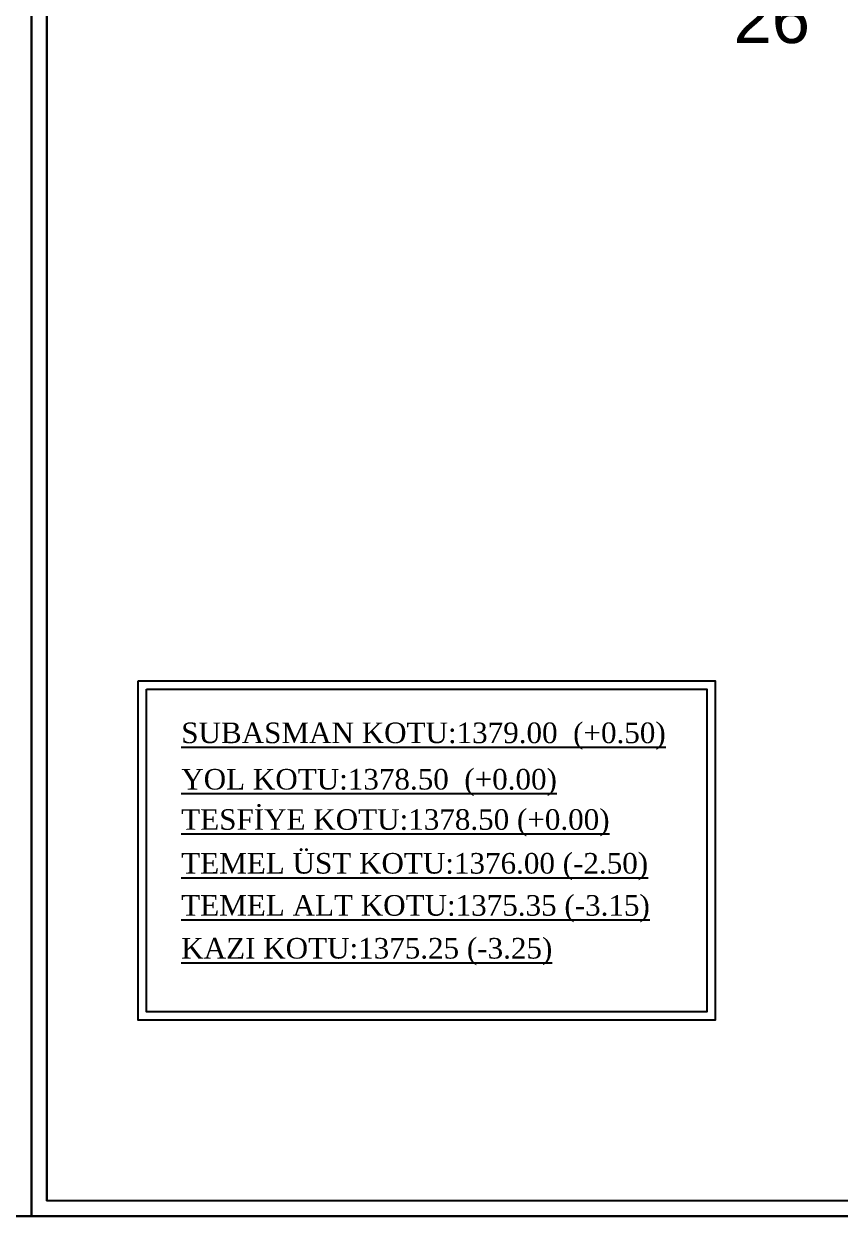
# Model space of a CAD drawing. Header units: millimetres. Extents: x 2232 to 85269, y -3593 to 5869.
# Drawn here: x 7216 to 8276, y -3593 to -2047 of the extents above; entities that cross this region are included whole.
import ezdxf

# ---------------------------------------------------------------- set-up
doc = ezdxf.new("R2010")
doc.units = ezdxf.units.MM
for name, color, linetype, lineweight in [('KALAN', 132, 'Continuous', 0), ('sıva iç', 21, 'Continuous', 0), ('çerceve', 4, 'Continuous', 30), ('ÖLÇÜ İÇ', 7, 'Continuous', 9)]:
    doc.layers.add(name, color=color, linetype=linetype, lineweight=lineweight)
doc.layers.add('Yazi', color=7, linetype='Continuous')
doc.styles.get("Standard").update_dxf_attribs({"font": 'arial.ttf'})
doc.styles.add('Times roman', font='times.ttf')

# ---------------------------------------------------------------- blocks, each defined once
blk = doc.blocks.new('fgfd')
at = {"layer": 'KALAN'}
blk.add_text('26', height=255, dxfattribs=at).set_placement((1146489.5, -442506.7, -138060.7))
blk = doc.blocks.new('GGGGG')
at = {"layer": 'sıva iç'}
blk.add_blockref('fgfd', (0, 0), dxfattribs=at)

msp = doc.modelspace()

# ---------------------------------------------------------------- linework, layer by layer
msp.add_line((3332.4, -3593.4), (85269.2, -3593.4))
for points in [[(7364.7, -2899), (8113.9, -2899), (8113.9, -3339.4), (7364.7, -3339.4)], [(7375.7, -2910), (8102.9, -2910), (8102.9, -3328.4), (7375.7, -3328.4)]]:
    msp.add_lwpolyline(points, close=True)
at = {"layer": 'çerceve'}
for points in [[(7226.5, -3593.4), (3332.4, -3593.4), (3332.4, 906.6), (7226.5, 906.6)], [(11120.6, -3593.4), (7226.5, -3593.4), (7226.5, 906.6), (11120.6, 906.6)], [(11100.6, -3573), (7246.5, -3573.4), (7246.5, 889.1), (11100.6, 889.1)]]:
    msp.add_lwpolyline(points, close=True, dxfattribs=at)

# ---------------------------------------------------------------- block references
at = {"layer": 'ÖLÇÜ İÇ', "xscale": 0.25, "yscale": 0.25, "zscale": 0.25}
msp.add_blockref('GGGGG', (-278484.5, 108554.7), dxfattribs=at)

# ---------------------------------------------------------------- texts
at = {"layer": 'Yazi', "style": 'Times roman'}
for s, p in [('%%USUBASMAN KOTU:1379.00  (+0.50)', (7420.8, -2979.9)), ('%%UYOL KOTU:1378.50  (+0.00)', (7420.8, -3040.1)), ('%%UTESFİYE KOTU:1378.50 (+0.00)', (7420.8, -3092.3)), ('%%UTEMEL ÜST KOTU:1376.00 (-2.50)', (7420.8, -3149.1)), ('%%UTEMEL ALT KOTU:1375.35 (-3.15)', (7420.8, -3203.7)), ('%%UKAZI KOTU:1375.25 (-3.25)', (7420.8, -3259.3))]:
    msp.add_text(s, height=26.704, dxfattribs=at).set_placement(p)

doc.saveas('drawing.dxf')
